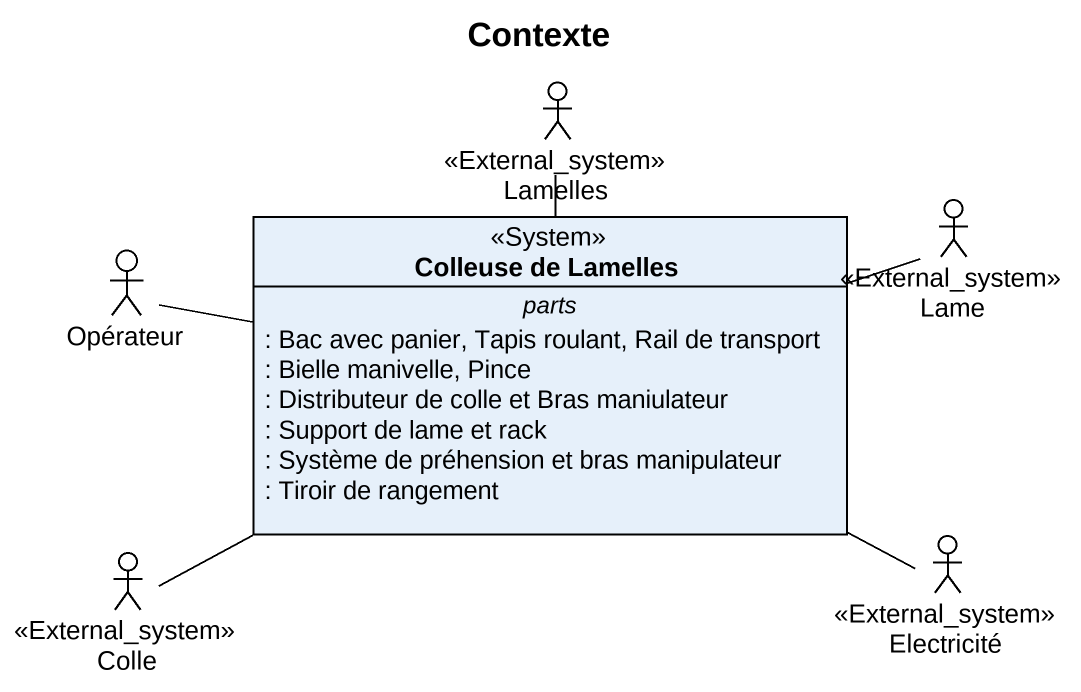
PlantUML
@startuml
title Contexte
allowmixing
hide circle
hide empty members
actor Lamelles <<External_system>>
actor Opérateur
class "Colleuse de Lamelles" as Colleuse_de_Lamelles <<System>> {
  -- parts --
  : Bac avec panier, Tapis roulant, Rail de transport
  : Bielle manivelle, Pince
  : Distributeur de colle et Bras maniulateur
  : Support de lame et rack
  : Système de préhension et bras manipulateur
  : Tiroir de rangement
}
actor Lame <<External_system>>
actor Colle <<External_system>>
actor Electricité <<External_system>>
Lamelles -- Colleuse_de_Lamelles
Opérateur -right- Colleuse_de_Lamelles
Lame -left- Colleuse_de_Lamelles
Colle -right- Colleuse_de_Lamelles
Electricité -left- Colleuse_de_Lamelles
@enduml
